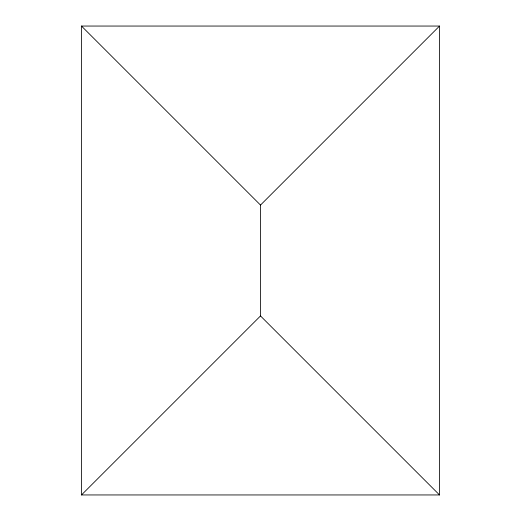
<?xml version="1.0" encoding="UTF-8"?>
<svg xmlns="http://www.w3.org/2000/svg" width="521" height="521" viewBox="0 0 521 521"><rect width="100%" height="100%" fill="white"/><g stroke="black" fill="none" stroke-linecap="round" stroke-linejoin="round"><path stroke-width="0.78" d="M439.522 494.95L260.5 315.928L260.5 205.072L439.522 26.05L81.478 26.05L81.478 494.95L439.522 494.95L439.522 26.05M81.478 494.95L260.5 315.928M81.478 26.05L260.5 205.072"/></g></svg>
